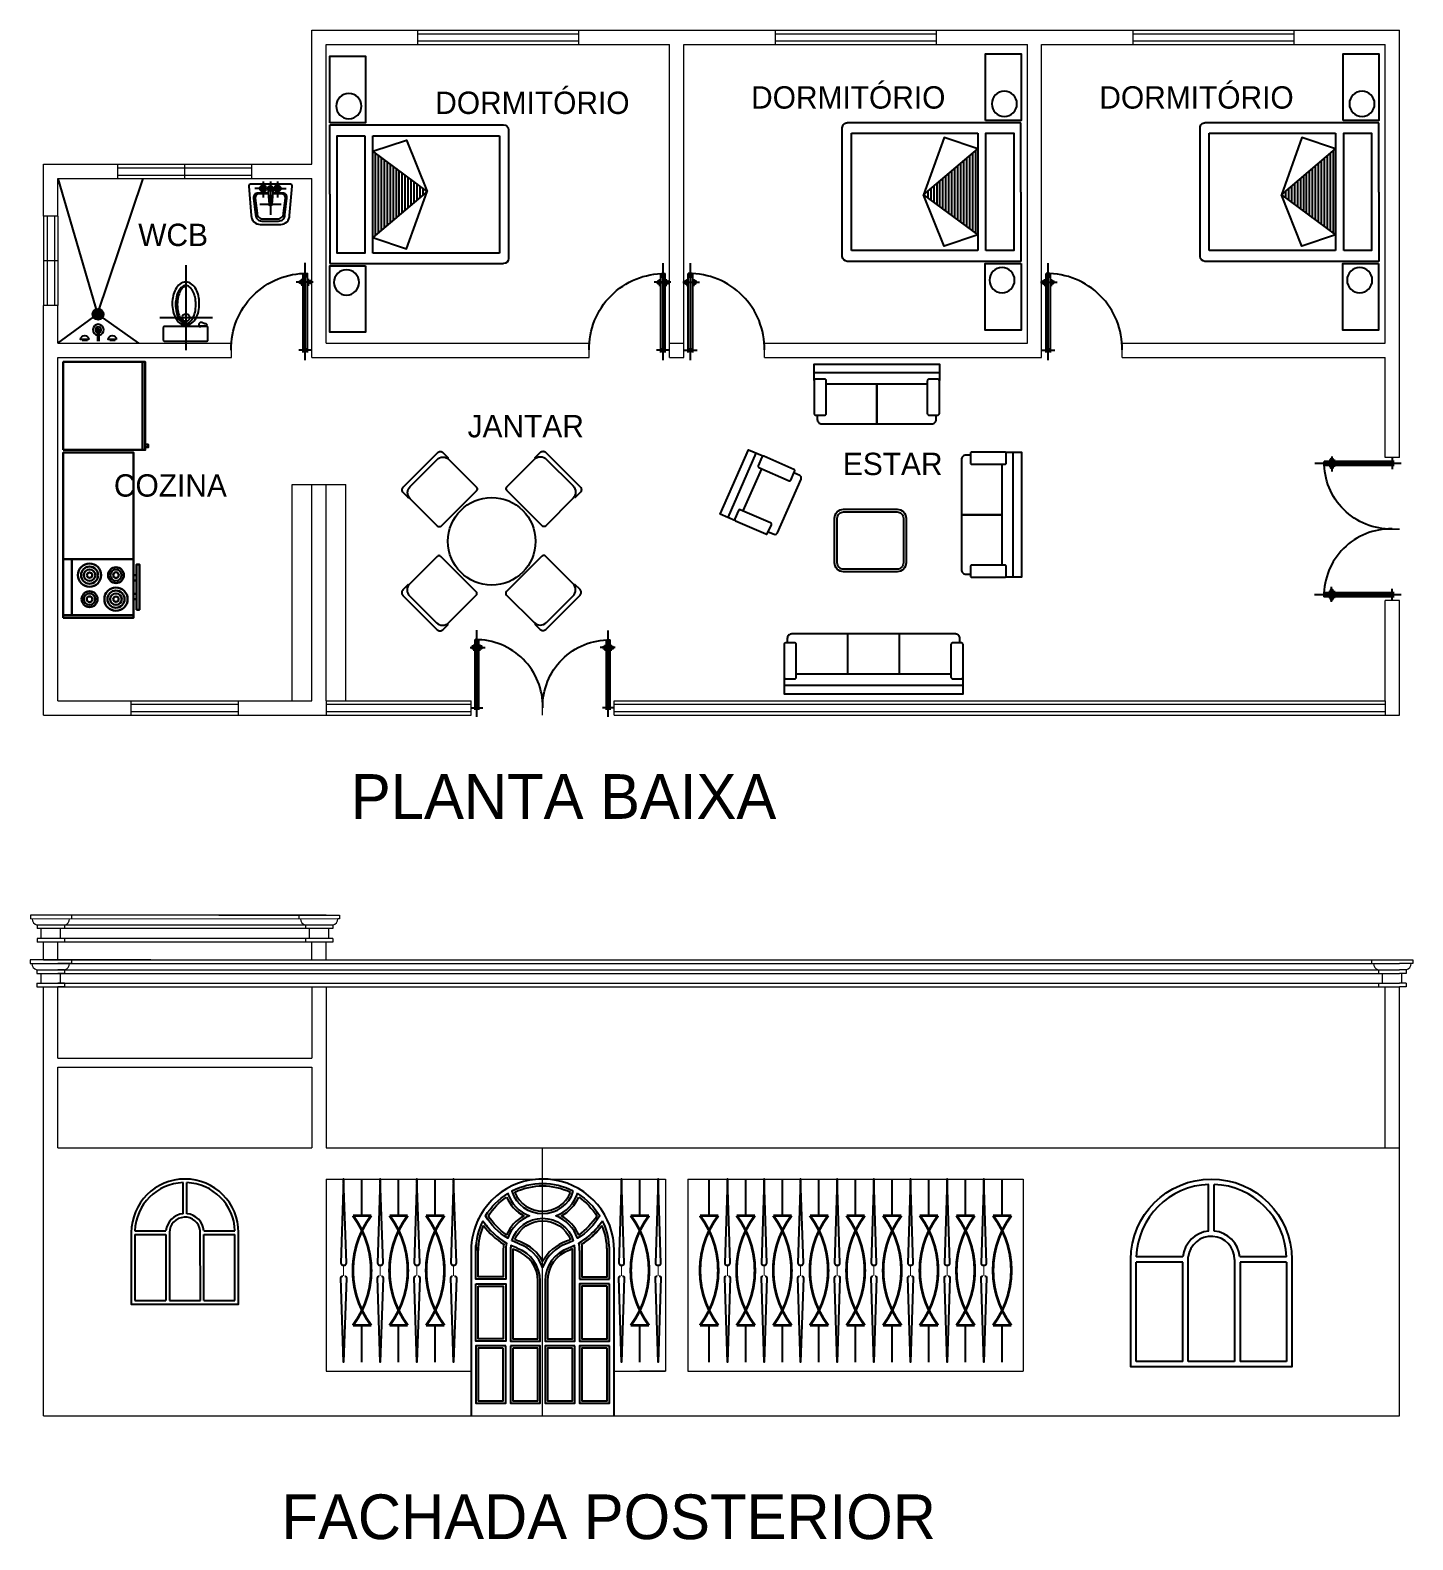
# Model space of a CAD drawing. Header units: millimetres. Extents: x -0.2 to 37.4, y -17.7 to 8.6.
# Drawn here: x -0.23 to 15.23, y -9.3 to 7.58 of the extents above; entities that cross this region are included whole.
import ezdxf

# ---------------------------------------------------------------- set-up
doc = ezdxf.new("R2010")
doc.units = ezdxf.units.MM
for name, color, linetype, lineweight in [('Arquitectonico', 7, 'Continuous', 30), ('Fachada P', 7, 'Continuous', 20), ('planta', 7, 'Continuous', 9), ('VENTANA', 5, 'Continuous', 5)]:
    doc.layers.add(name, color=color, linetype=linetype, lineweight=lineweight)
for name, color, linetype in [('CORTEA-A', 7, 'Continuous'), ('detalles', 7, 'Continuous'), ('MUEBLES', 7, 'Continuous'), ('P-ARQ', 7, 'Continuous')]:
    doc.layers.add(name, color=color, linetype=linetype)

# ---------------------------------------------------------------- blocks, each defined once
blk = doc.blocks.new('CAMA-MAT')
at = {"layer": 'MUEBLES'}
for p, q in [((0.027, 0.981), (-0.67, 0.981)), ((-0.67, 0.981), (-0.67, -0.769)), ((0.027, 0.981), (0.727, 0.981)), ((0.727, 0.981), (0.727, -0.769)), ((0.621, 0.547), (-0.561, 0.547)), ((-0.561, 0.547), (-0.561, -0.727)), ((-0.388, 0.525), (0.442, 0.525)), ((-0.366, 0.495), (0.42, 0.495)), ((-0.344, 0.465), (0.395, 0.465)), ((0.621, -0.727), (0.621, 0.547)), ((-0.322, 0.435), (0.369, 0.435)), ((-0.299, 0.405), (0.344, 0.405)), ((-0.277, 0.375), (0.318, 0.375)), ((-0.255, 0.345), (0.293, 0.345)), ((-0.233, 0.315), (0.268, 0.315)), ((-0.211, 0.285), (0.242, 0.285)), ((-0.189, 0.255), (0.217, 0.255)), ((-0.166, 0.225), (0.191, 0.225)), ((-0.144, 0.195), (0.166, 0.195)), ((-0.122, 0.165), (0.14, 0.165)), ((-0.1, 0.135), (0.115, 0.135)), ((-0.078, 0.105), (0.089, 0.105)), ((-0.055, 0.075), (0.064, 0.075)), ((-0.033, 0.045), (0.038, 0.045)), ((-0.561, -0.727), (0.621, -0.727)), ((-0.62, -0.819), (0.677, -0.819))]:
    blk.add_line(p, q, dxfattribs=at)
for points in [[(-0.561, 0.628), (0.621, 0.628), (0.621, 0.908), (-0.561, 0.908)], [(-0.404, 0.547), (-0.517, 0.208), (0, 0)], [(0.465, 0.547), (0.578, 0.208), (0, 0)]]:
    blk.add_lwpolyline(points, close=True, dxfattribs=at)
for centre, start, end in [((-0.62, -0.769), 180, 270), ((0.677, -0.769), 270, 0)]:
    blk.add_arc(centre, 0.05, start, end, dxfattribs=at)
blk = doc.blocks.new('BURO2')
at = {"layer": 'MUEBLES'}
blk.add_lwpolyline([(-0.193, 0.414), (-0.193, -0.33), (0.207, -0.33), (0.207, 0.414)], close=True, dxfattribs=at)
blk.add_circle((0.019, 0.228), 0.141, dxfattribs=at)
blk = doc.blocks.new('SILLON')
at = {"layer": 'MUEBLES'}
for p, q in [((-0.443, -0.05), (0.113, 0.505)), ((-0.259, -0.043), (0.106, 0.321))]:
    blk.add_line(p, q, dxfattribs=at)
blk.add_lwpolyline([(-0.378, -0.115), (-0.51, 0.017), (0.046, 0.572), (0.177, 0.442)], dxfattribs=at)
for points in [[(0.155, 0.442), (0.081, 0.367, 0.414214), (0.081, 0.346), (0.343, 0.084, 0.414214), (0.364, 0.084), (0.438, 0.159, 0.414214), (0.438, 0.18), (0.177, 0.442, 0.414214)], [(-0.305, -0.019), (-0.379, -0.093, 0.414214), (-0.379, -0.114), (-0.117, -0.376, 0.414214), (-0.096, -0.376), (-0.022, -0.302, 0.414214), (-0.022, -0.28), (-0.284, -0.019, 0.414214)]]:
    blk.add_lwpolyline(points, format="xyb", close=True, dxfattribs=at)
blk.add_lwpolyline([(-0.082, -0.362), (-0.033, -0.411, 0.414214), (0.01, -0.411), (0.474, 0.053, 0.414214), (0.474, 0.095), (0.424, 0.145)], format="xyb", dxfattribs=at)
blk = doc.blocks.new('SOFA2')
at = {"layer": 'MUEBLES'}
for p, q in [((0.002, 0.433), (0.002, -0.017)), ((0.002, -0.017), (0.002, 0.433)), ((0.702, -0.142), (-0.698, -0.142)), ((0.567, -0.017), (-0.563, -0.017))]:
    blk.add_line(p, q, dxfattribs=at)
blk.add_lwpolyline([(0.667, 0.333), (0.667, 0.383, 0.414214), (0.617, 0.433), (-0.613, 0.433, 0.414214), (-0.663, 0.383), (-0.663, 0.333)], format="xyb", dxfattribs=at)
for points in [[(-0.683, -0.067), (-0.578, -0.067, 0.414214), (-0.563, -0.052), (-0.563, 0.318, 0.414214), (-0.578, 0.333), (-0.683, 0.333, 0.414214), (-0.698, 0.318), (-0.698, -0.052, 0.414214)], [(0.582, -0.067), (0.687, -0.067, 0.414214), (0.702, -0.052), (0.702, 0.318, 0.414214), (0.687, 0.333), (0.582, 0.333, 0.414214), (0.567, 0.318), (0.567, -0.052, 0.414214)]]:
    blk.add_lwpolyline(points, format="xyb", close=True, dxfattribs=at)
blk.add_lwpolyline([(0.702, -0.054), (0.702, -0.237), (-0.698, -0.237), (-0.698, -0.054)], dxfattribs=at)
blk = doc.blocks.new('MESAC')
at = {"layer": 'MUEBLES'}
for points in [[(0.378, -0.29, -0.414214), (0.278, -0.39), (-0.222, -0.39, -0.414214), (-0.322, -0.29), (-0.322, 0.31, -0.414214), (-0.222, 0.41), (0.278, 0.41, -0.414214), (0.378, 0.31)], [(0.348, -0.29, -0.414214), (0.278, -0.36), (-0.222, -0.36, -0.414214), (-0.292, -0.29), (-0.292, 0.31, -0.414214), (-0.222, 0.38), (0.278, 0.38, -0.414214), (0.348, 0.31)]]:
    blk.add_lwpolyline(points, format="xyb", close=True, dxfattribs=at)
blk = doc.blocks.new('SOFA3')
at = {"layer": 'MUEBLES'}
for p, q in [((0.151, 0.846), (0.151, -0.884)), ((0.276, 0.981), (0.276, -1.019)), ((0.151, 0.269), (-0.299, 0.269)), ((0.151, -0.307), (-0.299, -0.307))]:
    blk.add_line(p, q, dxfattribs=at)
blk.add_lwpolyline([(-0.199, 0.946), (-0.249, 0.946, 0.414214), (-0.299, 0.896), (-0.299, -0.934, 0.414214), (-0.249, -0.984), (-0.199, -0.984)], format="xyb", dxfattribs=at)
for points in [[(0.201, 0.861), (0.201, 0.966, 0.414214), (0.186, 0.981), (-0.184, 0.981, 0.414214), (-0.199, 0.966), (-0.199, 0.861, 0.414214), (-0.184, 0.846), (0.186, 0.846, 0.414214)], [(0.201, -1.004), (0.201, -0.899, 0.414214), (0.186, -0.884), (-0.184, -0.884, 0.414214), (-0.199, -0.899), (-0.199, -1.004, 0.414214), (-0.184, -1.019), (0.186, -1.019, 0.414214)]]:
    blk.add_lwpolyline(points, format="xyb", close=True, dxfattribs=at)
blk.add_lwpolyline([(0.184, -1.019), (0.371, -1.019), (0.371, 0.981), (0.185, 0.981)], dxfattribs=at)
blk = doc.blocks.new('LAVABO1')
at = {"layer": 'MUEBLES'}
for p, q in [((0, 0.178), (-0.176, 0.178)), ((-0.08, 0.257), (-0.08, 0.079)), ((-0.03, 0.178), (-0.014, 0.001)), ((0, 0.257), (0, -0.118)), ((0, 0.178), (0.177, 0.178)), ((0.03, 0.178), (0.015, 0.001)), ((0.078, 0.257), (0.078, 0.077)), ((0.119, 0.001), (-0.118, 0.001))]:
    blk.add_line(p, q, dxfattribs=at)
blk.add_lwpolyline([(0.115, -0.224, 0.414214), (0.215, -0.124), (0.244, 0.204, 0.439485), (0.224, 0.226), (-0.223, 0.226, 0.439485), (-0.243, 0.204), (-0.215, -0.124, 0.414214), (-0.115, -0.224)], format="xyb", close=True, dxfattribs=at)
for points in [[(-0.106, 0.178), (-0.099, 0.159), (-0.08, 0.151), (-0.061, 0.159), (-0.053, 0.178), (-0.061, 0.197), (-0.08, 0.205), (-0.099, 0.197)], [(0.051, 0.178), (0.059, 0.159), (0.078, 0.151), (0.097, 0.159), (0.105, 0.178), (0.097, 0.197), (0.078, 0.205), (0.059, 0.197)]]:
    blk.add_lwpolyline(points, close=True, dxfattribs=at)
for points in [[(-0.025, 0.128), (-0.139, 0.128, 0.450662), (-0.189, 0.071), (-0.166, -0.116, 0.414214), (-0.096, -0.186), (0.092, -0.186, 0.414214), (0.162, -0.116), (0.185, 0.071, 0.450662), (0.136, 0.128), (0.026, 0.128)], [(-0.025, 0.12), (-0.125, 0.12, 0.450662), (-0.17, 0.07), (-0.149, -0.098, 0.414214), (-0.086, -0.161), (0.083, -0.161, 0.414214), (0.146, -0.098), (0.167, 0.07, 0.450662), (0.122, 0.12), (0.025, 0.12)]]:
    blk.add_lwpolyline(points, format="xyb", dxfattribs=at)
for centre, radius in [((-0.08, 0.178), 0.0359), ((-0.08, 0.178), 0.00995), ((0, 0.178), 0.0299), ((0, 0.178), 0.0129), ((0.078, 0.178), 0.0359), ((0.078, 0.178), 0.00995), ((0, 0.001), 0.0148)]:
    blk.add_circle(centre, radius, dxfattribs=at)
blk = doc.blocks.new('INO2')
at = {"layer": 'MUEBLES'}
for p, q in [((0, -0.586), (0, 0.366)), ((0.292, 0), (-0.296, 0)), ((-0.168, 0.099), (-0.168, 0.091)), ((-0.15, 0.099), (-0.168, 0.099)), ((-0.15, 0.091), (-0.15, 0.099))]:
    blk.add_line(p, q, dxfattribs=at)
for points in [[(-0.236, 0.263, 0.414214), (-0.247, 0.252), (-0.247, 0.111, 0.414214), (-0.236, 0.1), (0.242, 0.1, 0.414214), (0.253, 0.111), (0.253, 0.252, 0.414214), (0.242, 0.263)], [(-0.143, 0.081), (-0.143, 0.091), (-0.228, 0.091, 0.647178), (-0.234, 0.076, 0.214198), (-0.221, 0.07), (-0.21, 0.07), (-0.18, 0.055, 0.120987), (-0.177, 0.054), (-0.169, 0.054, 0.414214)], [(-0.15, -0.156, 0.054214), (-0.141, -0.244, 0.068049), (-0.115, -0.315, 0.105448), (-0.064, -0.375, 0.167062), (0.001, -0.397, 0.167062), (0.067, -0.375, 0.105448), (0.117, -0.315, 0.068049), (0.143, -0.244, 0.054214), (0.153, -0.156, 0.054214), (0.143, -0.068, 0.068049), (0.117, 0.003, 0.105448), (0.067, 0.063, 0.167062), (0.001, 0.085, 0.167062), (-0.064, 0.063, 0.105448), (-0.115, 0.003, 0.068049), (-0.141, -0.068, 0.054214)], [(-0.111, -0.145, 0.054214), (-0.102, -0.231, 0.068049), (-0.078, -0.296, 0.105448), (-0.037, -0.345, 0.167062), (0.002, -0.358, 0.167062), (0.041, -0.345, 0.105448), (0.082, -0.296, 0.068049), (0.106, -0.231, 0.054214), (0.115, -0.145, 0.054214), (0.106, -0.059, 0.068049), (0.082, 0.006, 0.105448), (0.041, 0.055, 0.167062), (0.002, 0.068, 0.167062), (-0.037, 0.055, 0.105448), (-0.078, 0.006, 0.068049), (-0.102, -0.059, 0.054214)]]:
    blk.add_lwpolyline(points, format="xyb", close=True, dxfattribs=at)
blk.add_lwpolyline([(-0.008, -0.357, 0.127551), (0.021, -0.345, 0.105448), (0.063, -0.296, 0.068049), (0.086, -0.231, 0.054214), (0.096, -0.145, 0.054214), (0.086, -0.059, 0.068049), (0.063, 0.006, 0.105448), (0.021, 0.055, 0.127551), (-0.008, 0.068, 0.167062)], format="xyb", dxfattribs=at)
blk.add_circle((0, 0), 0.0422, dxfattribs=at)
blk.add_solid([(-0.15, 0.091), (-0.168, 0.091), (-0.15, 0.099), (-0.168, 0.099)], dxfattribs=at)
blk = doc.blocks.new('PUERTA90')
at = {"layer": 'MUEBLES'}
for p, q in [((-0.878, -0.031), (-0.878, 0.869)), ((-0.853, -0.12), (-0.853, 0.988)), ((-0.828, -0.031), (-0.828, 0.869)), ((-0.942, 0.769), (-0.75, 0.769)), ((-0.899, 0.789), (-0.899, 0.749)), ((-0.878, 0.783), (-0.899, 0.783)), ((-0.899, 0.755), (-0.878, 0.755)), ((-0.889, 0.726), (-0.889, 0.805)), ((-0.878, 0.755), (-0.878, 0.783)), ((-0.828, 0.783), (-0.828, 0.755)), ((-0.806, 0.783), (-0.828, 0.783)), ((-0.828, 0.755), (-0.806, 0.755)), ((-0.817, 0.726), (-0.817, 0.805)), ((-0.806, 0.749), (-0.806, 0.789)), ((-0.928, -0.006), (-0.778, -0.006))]:
    blk.add_line(p, q, dxfattribs=at)
for centre, radius, start, end in [((-0.866, 0.012), 0.856, 358.9431, 90.7969), ((-0.899, 0.769), 0.02, 90, 270), ((-0.806, 0.769), 0.02, 270, 90)]:
    blk.add_arc(centre, radius, start, end, dxfattribs=at)
for points in [[(-0.878, 0.819), (-0.878, 0.869), (-0.828, 0.819), (-0.828, 0.869)], [(-0.899, 0.755), (-0.899, 0.783), (-0.878, 0.755), (-0.878, 0.783)], [(-0.828, 0.755), (-0.828, 0.783), (-0.806, 0.755), (-0.806, 0.783)], [(-0.878, -0.031), (-0.878, 0.019), (-0.828, -0.031), (-0.828, 0.019)]]:
    blk.add_solid(points, dxfattribs=at)
blk = doc.blocks.new('Puerta80')
at = {"layer": 'P-ARQ', "xscale": -0.8888888000000001, "yscale": 0.8888888000000001, "zscale": 0.8888888, "rotation": 180}
blk.add_blockref('PUERTA90', (0.759, 0.218), dxfattribs=at)
blk = doc.blocks.new('REGA1')
at = {"layer": 'MUEBLES'}
for p, q in [((-0.179, 0.283), (-0.179, 0.3)), ((-0.159, 0.283), (-0.159, 0.3)), ((-0.138, 0.283), (-0.138, 0.3)), ((0.129, 0.283), (0.129, 0.3)), ((0.15, 0.283), (0.15, 0.3)), ((0.17, 0.283), (0.17, 0.3)), ((-0.061, -0.002), (-0.026, 0.056)), ((-0.054, -0.028), (0.001, 0.061)), ((-0.041, -0.045), (0.022, 0.057)), ((-0.025, -0.056), (0.039, 0.047)), ((-0.004, -0.061), (0.053, 0.031)), ((0.022, -0.057), (0.061, 0.006))]:
    blk.add_line(p, q, dxfattribs=at)
for points in [[(-0.204, 0.283), (-0.113, 0.283, -1)], [(0.104, 0.283), (0.195, 0.283, -1)]]:
    blk.add_lwpolyline(points, format="xyb", close=True, dxfattribs=at)
blk.add_lwpolyline([(-0.012, 0.3), (-0.012, 0.174, 1), (0.008, 0.174), (0.008, 0.3)], format="xyb", dxfattribs=at)
blk.add_circle((0, 0), 0.0614, dxfattribs=at)
for radius, start, end in [(0.0612, 99.4458, 80.6421), (0.0319, 108.3339, 71.8411)]:
    blk.add_arc((-0.002, 0.174), radius, start, end, dxfattribs=at)
blk = doc.blocks.new('Cocina')
at = {"layer": 'Arquitectonico'}
for points in [[(-0.389, 1.543), (0.398, 1.543), (0.398, 1.514), (-0.389, 1.514)], [(-0.389, 1.543), (0.398, 1.543), (0.398, 0.888), (-0.389, 0.888)], [(-0.291, 1.514), (0.398, 1.514), (0.398, 0.888), (-0.291, 0.888)], [(0.431, 1.454), (0.463, 1.454), (0.463, 0.947), (0.431, 0.947)], [(0.398, 1.335), (0.431, 1.335), (0.431, 1.275), (0.398, 1.275)], [(0.398, 1.126), (0.431, 1.126), (0.431, 1.066), (0.398, 1.066)], [(-0.389, 0.888), (0.398, 0.888), (0.398, -0.305), (-0.389, -0.305)], [(-0.389, -0.335), (0.529, -0.335), (0.529, -1.318), (-0.389, -1.318)], [(0.496, -0.335), (0.529, -0.335), (0.529, -1.318), (0.496, -1.318)], [(0.529, -0.364), (0.562, -0.364), (0.562, -0.394), (0.529, -0.394)]]:
    blk.add_lwpolyline(points, close=True, dxfattribs=at)
for centre, radius in [((-0.094, 1.335), 0.0886), ((-0.094, 1.335), 0.0637), ((-0.094, 1.335), 0.0316), ((0.201, 1.335), 0.13), ((0.201, 1.335), 0.0957), ((0.201, 1.335), 0.0645), ((0.201, 1.335), 0.0298), ((-0.094, 1.066), 0.13), ((-0.094, 1.066), 0.0957), ((-0.094, 1.066), 0.0645), ((-0.094, 1.066), 0.0298), ((0.201, 1.066), 0.0886), ((0.201, 1.066), 0.0637), ((0.201, 1.066), 0.0316)]:
    blk.add_circle(centre, radius, dxfattribs=at)
blk = doc.blocks.new('Puerta100')
at = {"layer": 'P-ARQ', "xscale": 1.11111111, "yscale": 1.11111111, "zscale": 1.11111111}
blk.add_blockref('PUERTA90', (0.92, 0.035), dxfattribs=at)
blk = doc.blocks.new('COMEDOR4')
at = {"layer": 'MUEBLES', "color": 3}
for points in [[(-0.35, 0.666, 0.414214), (-0.35, 0.668), (-0.39, 0.708, 0.414214), (-0.434, 0.708), (-0.709, 0.433, 0.414214), (-0.709, 0.389), (-0.669, 0.349, 0.414214), (-0.667, 0.349, 0.414214)], [(0.347, 0.663, -0.414214), (0.347, 0.665), (0.387, 0.705, -0.414214), (0.431, 0.705), (0.706, 0.43, -0.414214), (0.706, 0.386), (0.666, 0.346, -0.414214), (0.664, 0.346, -0.414214)], [(-0.664, -0.348, 0.414214), (-0.666, -0.348), (-0.706, -0.388, 0.414214), (-0.706, -0.433), (-0.431, -0.707, 0.414214), (-0.387, -0.707), (-0.347, -0.667, 0.414214), (-0.347, -0.665, 0.414214)], [(0.666, -0.35, -0.414214), (0.668, -0.35), (0.708, -0.39, -0.414214), (0.708, -0.434), (0.433, -0.709, -0.414214), (0.389, -0.709), (0.349, -0.669, -0.414214), (0.349, -0.667, -0.414214)]]:
    blk.add_lwpolyline(points, format="xyb", dxfattribs=at)
at = {"layer": 'MUEBLES'}
for points in [[(-0.405, 0.122), (-0.122, 0.405, 0.414214), (-0.122, 0.433), (-0.341, 0.653, 0.414214), (-0.44, 0.653), (-0.652, 0.44, 0.414214), (-0.652, 0.342), (-0.433, 0.122, 0.414214)], [(0.402, 0.119), (0.119, 0.402, -0.414214), (0.119, 0.43), (0.338, 0.65, -0.414214), (0.437, 0.65), (0.65, 0.437, -0.414214), (0.65, 0.338), (0.43, 0.119, -0.414214)], [(-0.12, -0.403), (-0.403, -0.12, 0.414214), (-0.432, -0.12), (-0.651, -0.34, 0.414214), (-0.651, -0.439), (-0.439, -0.651, 0.414214), (-0.34, -0.651), (-0.12, -0.432, 0.414214)], [(0.122, -0.405), (0.405, -0.122, -0.414214), (0.433, -0.122), (0.653, -0.341, -0.414214), (0.653, -0.44), (0.44, -0.652, -0.414214), (0.342, -0.652), (0.122, -0.433, -0.414214)]]:
    blk.add_lwpolyline(points, format="xyb", close=True, dxfattribs=at)
blk.add_circle((-0.002, -0.002), 0.35, dxfattribs=at)

msp = doc.modelspace()

# ---------------------------------------------------------------- linework, layer by layer
at = {"layer": 'CORTEA-A'}
for p, q in [((1.48, -5.657), (1.48, -5.309)), ((1.52, -5.657), (1.52, -5.309)), ((12.947, -5.851), (12.947, -5.33)), ((13.008, -5.851), (13.008, -5.33)), ((0.94, -5.849), (1.288, -5.849)), ((0.94, -5.889), (1.287, -5.889)), ((0.94, -5.889), (0.94, -6.629)), ((1.287, -5.889), (1.287, -6.629)), ((1.327, -5.869), (1.327, -6.629)), ((1.673, -6.629), (1.672, -5.849)), ((1.712, -5.849), (2.06, -5.849)), ((1.713, -5.889), (2.06, -5.889)), ((1.713, -6.629), (1.713, -5.889)), ((2.06, -6.629), (2.06, -5.889)), ((5.913, -6.069), (5.913, -6.389)), ((6.247, -6.389), (6.247, -6.069)), ((6.3, -7.919), (6.3, -6.069)), ((12.659, -6.14), (12.137, -6.14)), ((12.657, -6.2), (12.137, -6.2)), ((12.137, -7.311), (12.137, -6.2)), ((12.657, -7.311), (12.657, -6.2)), ((12.717, -7.311), (12.719, -6.14)), ((13.238, -6.17), (13.238, -7.311)), ((13.818, -6.14), (13.296, -6.14)), ((13.818, -6.2), (13.298, -6.2)), ((13.298, -6.2), (13.298, -7.311)), ((13.818, -6.2), (13.818, -7.311)), ((5.913, -6.389), (6.247, -6.389)), ((0.94, -6.629), (1.287, -6.629)), ((1.327, -6.629), (1.673, -6.629)), ((1.713, -6.629), (2.06, -6.629)), ((12.657, -7.311), (12.137, -7.311)), ((13.238, -7.311), (12.717, -7.311)), ((13.818, -7.311), (13.298, -7.311))]:
    msp.add_line(p, q, dxfattribs=at)
for points in [[(2.1, -5.869, 1), (0.9, -5.869), (0.9, -6.669), (2.1, -6.669)], [(5.843, -5.406, 0.243108), (5.157, -5.406, 0.729325), (5.843, -5.406, 0.729325)], [(12.077, -6.17, -1), (13.878, -6.17), (13.878, -7.371), (12.077, -7.371)], [(5.097, -5.472, 0.166551), (5.29, -5.682, 0.166551), (5.097, -5.892, -0.102827), (4.893, -5.682, -0.102827)], [(5.903, -5.472, -0.102827), (6.107, -5.682, -0.102827), (5.903, -5.892, 0.166551), (5.71, -5.682, 0.166551)], [(5.157, -5.959, -0.729325), (5.843, -5.959, -0.025153), (5.774, -5.99, 0.226323), (5.5, -6.258, 0.218896), (5.241, -5.997, -0.024333)], [(5.19, -5.946, -0.678042), (5.81, -5.946, -0.016842), (5.765, -5.965, 0.191765), (5.5, -6.192, 0.184303), (5.251, -5.972, -0.017902)]]:
    msp.add_lwpolyline(points, format="xyb", close=True, dxfattribs=at)
for points in [[(5.81, -5.419, 0.226042), (5.19, -5.419, 0.678125), (5.81, -5.419, 0.678125)], [(5.108, -5.425, 0.22645), (5.354, -5.682, 0.221688), (5.11, -5.932, -0.119754), (4.861, -5.682, -0.119754), (5.11, -5.432)], [(5.89, -5.432, -0.119754), (6.139, -5.682, -0.119754), (5.89, -5.932, 0.221688), (5.646, -5.682, 0.22645), (5.893, -5.425, 0.22645)], [(4.832, -5.736, 0.114959), (5.095, -5.986, 0.050795), (5.087, -6.069), (5.087, -6.389), (4.753, -6.389), (4.753, -6.069, -0.022355), (4.756, -6.002)], [(4.837, -5.789, 0.094793), (5.066, -5.999, 0.039964), (5.06, -6.069), (5.06, -6.362), (4.78, -6.362), (4.78, -6.069, -0.022355), (4.783, -6.005)], [(6.108, -5.856, -0.068424), (5.934, -5.999, -0.039964), (5.94, -6.069), (5.94, -6.362), (6.22, -6.362), (6.22, -6.069, 0.022355), (6.217, -6.005)], [(5.217, -6.044, -0.024654), (5.145, -6.012, 0.039537), (5.14, -6.069), (5.14, -7.082), (5.473, -7.082), (5.473, -6.409, 0.316897), (5.217, -6.045)], [(5.207, -6.069, -0.013148), (5.167, -6.052, 0.012506), (5.167, -6.069), (5.167, -7.056), (5.447, -7.056), (5.447, -6.409, 0.316897), (5.208, -6.07, 0.316897)], [(5.794, -6.041, 0.325319), (5.527, -6.409), (5.527, -7.082), (5.86, -7.082), (5.86, -6.069, 0.039537), (5.856, -6.012, -0.021134), (5.794, -6.04)], [(5.803, -6.066, 0.325319), (5.553, -6.409), (5.553, -7.056), (5.833, -7.056), (5.833, -6.069, 0.012506), (5.833, -6.052, -0.00963), (5.804, -6.065, -0.00963)]]:
    msp.add_lwpolyline(points, format="xyb", dxfattribs=at)
msp.add_lwpolyline([(4.7, -6.069), (4.7, -7.919)], dxfattribs=at)
for points in [[(4.753, -6.442), (5.087, -6.442), (5.087, -7.082), (4.753, -7.082)], [(4.78, -6.469), (5.06, -6.469), (5.06, -7.056), (4.78, -7.056)], [(6.247, -6.442), (5.913, -6.442), (5.913, -7.082), (6.247, -7.082)], [(6.22, -6.469), (5.94, -6.469), (5.94, -7.056), (6.22, -7.056)], [(5.087, -7.136), (4.753, -7.136), (4.753, -7.776), (5.087, -7.776)], [(5.06, -7.162), (4.78, -7.162), (4.78, -7.749), (5.06, -7.749)], [(5.14, -7.136), (5.14, -7.776), (5.473, -7.776), (5.473, -7.136)], [(5.167, -7.162), (5.167, -7.749), (5.447, -7.749), (5.447, -7.162)], [(5.86, -7.136), (5.527, -7.136), (5.527, -7.776), (5.86, -7.776)], [(5.833, -7.162), (5.553, -7.162), (5.553, -7.749), (5.833, -7.749)], [(6.247, -7.136), (5.913, -7.136), (5.913, -7.776), (6.247, -7.776)], [(6.22, -7.162), (5.94, -7.162), (5.94, -7.749), (6.22, -7.749)]]:
    msp.add_lwpolyline(points, close=True, dxfattribs=at)
for centre, radius, start, end in [((1.5, -5.869), 0.56, 92.0467, 177.9533), ((1.5, -5.869), 0.56, 2.0467, 87.9533), ((5.5, -6.069), 0.8, 360, 160.5288), ((12.978, -6.17), 0.841, 92.0467, 177.9533), ((12.978, -6.17), 0.841, 2.0467, 87.9533), ((1.5, -5.869), 0.213, 95.3777, 174.6223), ((1.5, -5.869), 0.173, 6.6233, 180), ((1.5, -5.869), 0.213, 5.3777, 84.6223), ((5.5, -6.069), 0.8, 153.4852, 180), ((5.5, -6.069), 0.747, 153.4852, 180), ((5.5, -5.296), 0.8, 213.367, 219.2965), ((5.5, -5.296), 0.8, 320.7035, 326.633), ((5.5, -6.069), 0.747, 4.3824, 26.5148), ((5.5, -6.069), 0.72, 157.1146, 180), ((5.5, -5.296), 0.8, 300.4015, 320.7035), ((5.5, -5.296), 0.827, 301.7005, 323.3608), ((5.5, -6.069), 0.72, 0, 22.8854), ((12.978, -6.17), 0.32, 95.3777, 174.6223), ((12.978, -6.17), 0.26, 0, 173.3767), ((12.978, -6.17), 0.32, 5.3777, 84.6223), ((5.5, -6.069), 0.413, 360, 11.6313), ((5.5, -6.069), 0.747, 360, 5.1225)]:
    msp.add_arc(centre, radius, start, end, dxfattribs=at)
at = {"layer": 'CORTEA-A', "color": 2}
msp.add_arc((5.5, -5.296), 0.827, 216.6392, 217.7997, dxfattribs=at)
at = {"layer": 'detalles'}
for p, q in [((3.48, -5.678), (3.48, -5.268)), ((3.89, -5.678), (3.89, -5.268)), ((4.3, -5.678), (4.3, -5.268)), ((6.588, -5.678), (6.588, -5.268)), ((7.361, -5.678), (7.361, -5.268)), ((7.771, -5.678), (7.771, -5.268)), ((8.181, -5.678), (8.181, -5.268)), ((8.59, -5.678), (8.59, -5.268)), ((9, -5.678), (9, -5.268)), ((9.41, -5.678), (9.41, -5.268)), ((9.819, -5.678), (9.819, -5.268)), ((10.229, -5.678), (10.229, -5.268)), ((10.639, -5.678), (10.639, -5.268)), ((3.48, -7.317), (3.48, -6.907)), ((3.89, -7.317), (3.89, -6.907)), ((4.3, -7.317), (4.3, -6.907)), ((6.588, -7.317), (6.588, -6.907)), ((7.361, -7.317), (7.361, -6.907)), ((7.771, -7.317), (7.771, -6.907)), ((8.181, -7.317), (8.181, -6.907)), ((8.59, -7.317), (8.59, -6.907)), ((9, -7.317), (9, -6.907)), ((9.41, -7.317), (9.41, -6.907)), ((9.819, -7.317), (9.819, -6.907)), ((10.229, -7.317), (10.229, -6.907)), ((10.639, -7.317), (10.639, -6.907))]:
    msp.add_line(p, q, dxfattribs=at)
for points in [[(3.287, -6.231, 0.423589), (3.306, -6.212), (3.275, -5.268), (3.245, -6.212, 0.423589), (3.264, -6.231)], [(3.697, -6.231, 0.423589), (3.715, -6.212), (3.685, -5.268), (3.655, -6.212, 0.423589), (3.673, -6.231)], [(4.107, -6.231, 0.423589), (4.125, -6.212), (4.095, -5.268), (4.065, -6.212, 0.423589), (4.083, -6.231)], [(4.516, -6.231, 0.423589), (4.535, -6.212), (4.505, -5.268), (4.474, -6.212, 0.423589), (4.493, -6.231)], [(6.394, -6.231, 0.423589), (6.413, -6.212), (6.383, -5.268), (6.353, -6.212, 0.423589), (6.371, -6.231)], [(6.804, -6.231, 0.423589), (6.822, -6.212), (6.792, -5.268), (6.762, -6.212, 0.423589), (6.781, -6.231)], [(7.578, -6.231, 0.423589), (7.596, -6.212), (7.566, -5.268), (7.536, -6.212, 0.423589), (7.554, -6.231)], [(7.988, -6.231, 0.423589), (8.006, -6.212), (7.976, -5.268), (7.946, -6.212, 0.423589), (7.964, -6.231)], [(8.397, -6.231, 0.423589), (8.416, -6.212), (8.385, -5.268), (8.355, -6.212, 0.423589), (8.374, -6.231)], [(8.807, -6.231, 0.423589), (8.825, -6.212), (8.795, -5.268), (8.765, -6.212, 0.423589), (8.783, -6.231)], [(9.217, -6.231, 0.423589), (9.235, -6.212), (9.205, -5.268), (9.175, -6.212, 0.423589), (9.193, -6.231)], [(9.626, -6.231, 0.423589), (9.645, -6.212), (9.615, -5.268), (9.584, -6.212, 0.423589), (9.603, -6.231)], [(10.036, -6.231, 0.423589), (10.054, -6.212), (10.024, -5.268), (9.994, -6.212, 0.423589), (10.012, -6.231)], [(10.446, -6.231, 0.423589), (10.464, -6.212), (10.434, -5.268), (10.404, -6.212, 0.423589), (10.422, -6.231)]]:
    msp.add_lwpolyline(points, format="xyb", close=True, dxfattribs=at)
at = {"layer": 'detalles', "const_width": 0.0307}
for points in [[(3.378, -6.907, 0.333333), (3.378, -5.678), (3.583, -5.678, 0.333333), (3.583, -6.907)], [(3.788, -6.907, 0.333333), (3.788, -5.678), (3.992, -5.678, 0.333333), (3.992, -6.907)], [(4.197, -6.907, 0.333333), (4.197, -5.678), (4.402, -5.678, 0.333333), (4.402, -6.907)], [(6.485, -6.907, 0.333333), (6.485, -5.678), (6.69, -5.678, 0.333333), (6.69, -6.907)], [(7.259, -6.907, 0.333333), (7.259, -5.678), (7.464, -5.678, 0.333333), (7.464, -6.907)], [(7.669, -6.907, 0.333333), (7.669, -5.678), (7.873, -5.678, 0.333333), (7.873, -6.907)], [(8.078, -6.907, 0.333333), (8.078, -5.678), (8.283, -5.678, 0.333333), (8.283, -6.907)], [(8.488, -6.907, 0.333333), (8.488, -5.678), (8.693, -5.678, 0.333333), (8.693, -6.907)], [(8.898, -6.907, 0.333333), (8.898, -5.678), (9.102, -5.678, 0.333333), (9.102, -6.907)], [(9.307, -6.907, 0.333333), (9.307, -5.678), (9.512, -5.678, 0.333333), (9.512, -6.907)], [(9.717, -6.907, 0.333333), (9.717, -5.678), (9.922, -5.678, 0.333333), (9.922, -6.907)], [(10.127, -6.907, 0.333333), (10.127, -5.678), (10.331, -5.678, 0.333333), (10.331, -6.907)], [(10.536, -6.907, 0.333333), (10.536, -5.678), (10.741, -5.678, 0.333333), (10.741, -6.907)]]:
    msp.add_lwpolyline(points, format="xyb", close=True, dxfattribs=at)
at = {"layer": 'detalles', "const_width": 0.0112}
for points in [[(3.275, -6.231), (3.275, -6.354)], [(3.685, -6.231), (3.685, -6.354)], [(4.095, -6.231), (4.095, -6.354)], [(4.505, -6.231), (4.505, -6.354)], [(6.383, -6.231), (6.383, -6.354)], [(6.792, -6.231), (6.792, -6.354)], [(7.566, -6.231), (7.566, -6.354)], [(7.976, -6.231), (7.976, -6.354)], [(8.385, -6.231), (8.385, -6.354)], [(8.795, -6.231), (8.795, -6.354)], [(9.205, -6.231), (9.205, -6.354)], [(9.615, -6.231), (9.615, -6.354)], [(10.024, -6.231), (10.024, -6.354)], [(10.434, -6.231), (10.434, -6.354)]]:
    msp.add_lwpolyline(points, dxfattribs=at)
at = {"layer": 'detalles'}
for points in [[(3.287, -6.354, -0.423589), (3.306, -6.373), (3.275, -7.317), (3.245, -6.373, -0.423589), (3.264, -6.354)], [(3.697, -6.354, -0.423589), (3.715, -6.373), (3.685, -7.317), (3.655, -6.373, -0.423589), (3.673, -6.354)], [(4.107, -6.354, -0.423589), (4.125, -6.373), (4.095, -7.317), (4.065, -6.373, -0.423589), (4.083, -6.354)], [(4.516, -6.354, -0.423589), (4.535, -6.373), (4.505, -7.317), (4.474, -6.373, -0.423589), (4.493, -6.354)], [(6.394, -6.354, -0.423589), (6.413, -6.373), (6.383, -7.317), (6.353, -6.373, -0.423589), (6.371, -6.354)], [(6.804, -6.354, -0.423589), (6.822, -6.373), (6.792, -7.317), (6.762, -6.373, -0.423589), (6.781, -6.354)], [(7.578, -6.354, -0.423589), (7.596, -6.373), (7.566, -7.317), (7.536, -6.373, -0.423589), (7.554, -6.354)], [(7.988, -6.354, -0.423589), (8.006, -6.373), (7.976, -7.317), (7.946, -6.373, -0.423589), (7.964, -6.354)], [(8.397, -6.354, -0.423589), (8.416, -6.373), (8.385, -7.317), (8.355, -6.373, -0.423589), (8.374, -6.354)], [(8.807, -6.354, -0.423589), (8.825, -6.373), (8.795, -7.317), (8.765, -6.373, -0.423589), (8.783, -6.354)], [(9.217, -6.354, -0.423589), (9.235, -6.373), (9.205, -7.317), (9.175, -6.373, -0.423589), (9.193, -6.354)], [(9.626, -6.354, -0.423589), (9.645, -6.373), (9.615, -7.317), (9.584, -6.373, -0.423589), (9.603, -6.354)], [(10.036, -6.354, -0.423589), (10.054, -6.373), (10.024, -7.317), (9.994, -6.373, -0.423589), (10.012, -6.354)], [(10.446, -6.354, -0.423589), (10.464, -6.373), (10.434, -7.317), (10.404, -6.373, -0.423589), (10.422, -6.354)]]:
    msp.add_lwpolyline(points, format="xyb", dxfattribs=at)
at = {"layer": 'Fachada P'}
for p, q in [((14.92, 2), (15.08, 2)), ((3.08, -2.319), (-0.227, -2.319)), ((-0.227, -2.319), (-0.227, -2.359)), ((3.21, -2.361), (-0.227, -2.359)), ((0.23, -2.319), (0.23, -2.359)), ((1.88, -2.319), (3.23, -2.319)), ((2.773, -2.319), (2.773, -2.359)), ((3.23, -2.359), (3.21, -2.359)), ((3.23, -2.319), (3.23, -2.359)), ((3.155, -2.429), (-0.153, -2.429)), ((-0.153, -2.429), (-0.153, -2.469)), ((3.155, -2.469), (-0.153, -2.469)), ((-0.106, -2.579), (-0.106, -2.469)), ((0.109, -2.579), (0.109, -2.469)), ((0.155, -2.429), (0.155, -2.469)), ((2.847, -2.429), (2.847, -2.469)), ((2.894, -2.579), (2.894, -2.469)), ((3.109, -2.579), (3.109, -2.469)), ((3.155, -2.429), (3.155, -2.469)), ((3.155, -2.579), (-0.153, -2.579)), ((-0.153, -2.579), (-0.153, -2.619)), ((3.155, -2.619), (-0.153, -2.619)), ((-0.08, -2.819), (-0.08, -2.619)), ((0.08, -2.819), (0.08, -2.619)), ((0.155, -2.579), (0.155, -2.619)), ((2.847, -2.579), (2.847, -2.619)), ((2.92, -2.819), (2.92, -2.619)), ((3.08, -2.819), (3.08, -2.619)), ((3.155, -2.579), (3.155, -2.619)), ((1.12, -2.819), (-0.23, -2.819)), ((-0.23, -2.819), (-0.23, -2.859)), ((-0.23, -2.859), (15.08, -2.859)), ((-0.08, -2.819), (15.23, -2.819)), ((-0.08, -2.819), (15.08, -2.819)), ((0.23, -2.859), (0.08, -2.859)), ((0.23, -2.819), (0.23, -2.859)), ((14.77, -2.819), (14.77, -2.859)), ((15.23, -2.859), (15.08, -2.859)), ((15.23, -2.819), (15.23, -2.859)), ((-0.155, -2.929), (15.08, -2.929)), ((-0.155, -2.929), (-0.155, -2.969)), ((-0.155, -2.969), (15.08, -2.969)), ((-0.109, -3.079), (-0.109, -2.969)), ((0.155, -2.929), (0.08, -2.929)), ((0.155, -2.969), (0.08, -2.969)), ((0.109, -3.079), (0.109, -2.969)), ((0.155, -2.929), (0.155, -2.969)), ((14.845, -2.929), (14.845, -2.969)), ((14.891, -3.079), (14.891, -2.969)), ((15.155, -2.929), (15.08, -2.929)), ((15.155, -2.969), (15.08, -2.969)), ((15.109, -3.079), (15.109, -2.969)), ((15.155, -2.929), (15.155, -2.969)), ((-0.155, -3.079), (15.08, -3.079)), ((-0.155, -3.079), (-0.155, -3.119)), ((-0.155, -3.119), (15.08, -3.119)), ((-0.08, -7.919), (-0.08, -3.119)), ((-0.08, -3.119), (15.08, -3.119)), ((0.155, -3.079), (0.08, -3.079)), ((0.155, -3.119), (0.08, -3.119)), ((0.08, -3.919), (0.08, -3.119)), ((0.08, -3.919), (0.08, -3.119)), ((0.155, -3.079), (0.155, -3.119)), ((2.92, -3.119), (2.92, -3.919)), ((3.08, -3.119), (3.08, -4.919)), ((14.845, -3.079), (14.845, -3.119)), ((14.92, -4.919), (14.92, -3.119)), ((15.155, -3.079), (15.08, -3.079)), ((15.08, -7.919), (15.08, -3.119)), ((15.155, -3.119), (15.08, -3.119)), ((15.155, -3.079), (15.155, -3.119)), ((0.08, -3.919), (2.92, -3.919)), ((0.08, -4.919), (0.08, -4.019)), ((0.08, -4.019), (2.92, -4.019)), ((2.92, -4.019), (2.92, -4.919)), ((0.08, -4.919), (2.92, -4.919)), ((3.08, -4.919), (15.08, -4.919)), ((5.5, -7.919), (5.5, -4.919)), ((3.08, -5.269), (6.875, -5.269)), ((3.08, -5.269), (3.08, -7.419)), ((6.875, -5.269), (6.875, -7.419)), ((7.125, -5.269), (7.125, -7.419)), ((7.125, -5.269), (10.875, -5.269)), ((10.875, -5.269), (10.875, -7.419)), ((3.08, -7.419), (4.7, -7.419)), ((3.08, -7.419), (4.7, -7.419)), ((6.3, -7.419), (6.875, -7.419)), ((6.3, -7.419), (6.875, -7.419)), ((6.875, -7.419), (6.588, -7.419)), ((7.125, -7.419), (10.875, -7.419)), ((-0.08, -7.919), (15.08, -7.919)), ((4.7, -7.919), (6.3, -7.919)), ((4.7, -7.919), (6.3, -7.919))]:
    msp.add_line(p, q, dxfattribs=at)
for centre, start, end in [((-0.138, -2.361), 178.1273, 257.8683), ((0.141, -2.361), 282.1317, 1.8727), ((2.862, -2.361), 178.1273, 257.8683), ((3.141, -2.361), 282.1317, 1.8727), ((-0.141, -2.861), 178.1273, 257.8683), ((0.141, -2.861), 282.1317, 1.8727), ((14.859, -2.861), 178.1273, 257.8683), ((15.141, -2.861), 282.1317, 1.8727)]:
    msp.add_arc(centre, 0.0693, start, end, dxfattribs=at)
at = {"layer": 'P-ARQ'}
for points in [[(0.08, 5.92), (0.521, 4.403), (0.98, 4.08)], [(0.08, 4.08), (0.521, 4.403), (1.032, 5.92)]]:
    msp.add_lwpolyline(points, dxfattribs=at)
at = {"layer": 'planta', "ltscale": 0.02}
for p, q in [((2.92, 6.08), (2.92, 7.58)), ((15.08, 2.8), (15.08, 7.58)), ((3.08, 4.08), (3.08, 7.42)), ((6.92, 3.92), (6.92, 7.42)), ((7.08, 3.92), (7.08, 7.42)), ((10.92, 4.08), (10.92, 7.42)), ((11.08, 3.92), (11.08, 7.42)), ((14.92, 4.08), (14.92, 7.42)), ((-0.08, 5.5), (-0.08, 6.08)), ((0.08, 5.5), (0.08, 5.92)), ((2.92, 3.92), (2.92, 5.92)), ((-0.08, -0.08), (-0.08, 4.5)), ((0.08, 4.08), (0.08, 4.5)), ((2.02, 3.92), (2.02, 4.08)), ((6.02, 3.92), (6.02, 4.08)), ((7.98, 3.92), (7.98, 4.08)), ((11.98, 3.92), (11.98, 4.08)), ((0.08, 0.08), (0.08, 3.92)), ((14.92, 2.8), (14.92, 3.92)), ((2.7, 0.08), (2.7, 2.5)), ((2.92, 0.08), (2.92, 2.5)), ((3.08, 0.08), (3.08, 2.5)), ((3.3, 0.08), (3.3, 2.5)), ((14.92, 0.08), (14.92, 1.2)), ((15.08, -0.08), (15.08, 1.2))]:
    msp.add_line(p, q, dxfattribs=at)
at = {"layer": 'planta'}
for p, q in [((15.08, 2.8), (14.92, 2.8)), ((15.08, 2), (14.92, 2)), ((15.08, 1.2), (14.92, 1.2)), ((4.7, -0.08), (4.7, 0.08)), ((5.5, -0.08), (5.5, 0.08)), ((6.3, -0.08), (6.3, 0.08))]:
    msp.add_line(p, q, dxfattribs=at)
at = {"layer": 'planta', "ltscale": 0.02}
for points in [[(2.92, 7.58), (4.1, 7.58)], [(5.9, 7.58), (8.1, 7.58)], [(9.9, 7.58), (12.1, 7.58)], [(13.9, 7.58), (15.08, 7.58)], [(3.08, 7.42), (4.1, 7.42)], [(5.9, 7.42), (6.92, 7.42)], [(7.08, 7.42), (8.1, 7.42)], [(9.9, 7.42), (10.92, 7.42)], [(11.08, 7.42), (12.1, 7.42)], [(13.9, 7.42), (14.92, 7.42)], [(-0.08, 6.08), (0.75, 6.08)], [(2.25, 6.08), (2.92, 6.08)], [(0.08, 5.92), (0.75, 5.92)], [(2.25, 5.92), (2.92, 5.92)], [(0.08, 4.08), (2.02, 4.08)], [(3.08, 4.08), (6.02, 4.08)], [(6.92, 4.08), (7.08, 4.08)], [(7.98, 4.08), (10.92, 4.08)], [(11.98, 4.08), (14.92, 4.08)], [(0.08, 3.92), (2.02, 3.92)], [(2.92, 3.92), (6.02, 3.92)], [(6.92, 3.92), (7.08, 3.92)], [(7.98, 3.92), (11.08, 3.92)], [(11.98, 3.92), (14.92, 3.92)], [(2.7, 2.5), (3.3, 2.5)], [(0.08, 0.08), (0.9, 0.08)], [(2.1, 0.08), (2.92, 0.08)], [(3.08, 0.08), (4.7, 0.08)], [(6.3, 0.08), (14.92, 0.08)], [(-0.08, -0.08), (0.9, -0.08)], [(2.1, -0.08), (4.7, -0.08)], [(6.3, -0.08), (15.08, -0.08)]]:
    msp.add_lwpolyline(points, dxfattribs=at)
at = {"layer": 'VENTANA'}
for p, q in [((4.1, 7.58), (5.9, 7.58)), ((4.1, 7.58), (4.1, 7.42)), ((4.1, 7.54), (5.9, 7.54)), ((4.1, 7.46), (5.9, 7.46)), ((5.9, 7.58), (5.9, 7.42)), ((8.1, 7.58), (8.1, 7.42)), ((8.1, 7.58), (9.9, 7.58)), ((8.1, 7.54), (9.9, 7.54)), ((8.1, 7.46), (9.9, 7.46)), ((9.9, 7.58), (9.9, 7.42)), ((12.1, 7.58), (12.1, 7.42)), ((12.1, 7.58), (13.9, 7.58)), ((12.1, 7.58), (12.1, 7.42)), ((12.1, 7.54), (13.9, 7.54)), ((12.1, 7.46), (13.9, 7.46)), ((13.9, 7.58), (13.9, 7.42)), ((13.9, 7.58), (13.9, 7.42)), ((4.1, 7.42), (5.9, 7.42)), ((8.1, 7.42), (9.9, 7.42)), ((12.1, 7.42), (13.9, 7.42)), ((0.75, 5.92), (0.75, 6.08)), ((0.75, 6.08), (2.25, 6.08)), ((1.5, 5.92), (1.5, 6.08)), ((2.25, 5.92), (2.25, 6.08)), ((0.75, 6.04), (2.25, 6.04)), ((0.75, 5.96), (2.25, 5.96)), ((0.75, 5.92), (2.25, 5.92)), ((0.08, 5.5), (-0.08, 5.5)), ((-0.08, 5.5), (-0.08, 4.5)), ((-0.04, 5.5), (-0.04, 4.5)), ((0.04, 5.5), (0.04, 4.5)), ((0.08, 5.5), (0.08, 4.5)), ((0.08, 5), (-0.08, 5)), ((0.08, 4.5), (-0.08, 4.5)), ((0.9, 0.08), (2.1, 0.08)), ((0.9, -0.08), (0.9, 0.08)), ((0.9, 0.04), (2.1, 0.04)), ((2.1, -0.08), (2.1, 0.08)), ((3.08, 0.08), (3.08, -0.08)), ((14.92, 0.08), (14.92, -0.08)), ((0.9, -0.04), (2.1, -0.04)), ((0.9, -0.08), (2.1, -0.08))]:
    msp.add_line(p, q, dxfattribs=at)
for points in [[(3.08, 0.04), (4.7, 0.04)], [(6.3, 0.04), (14.92, 0.04)], [(3.08, -0.04), (4.7, -0.04)], [(6.3, -0.04), (14.92, -0.04)]]:
    msp.add_lwpolyline(points, dxfattribs=at)

# ---------------------------------------------------------------- block references
at = {"layer": 'Arquitectonico'}
for p, xscale, yscale, zscale, rotation in [((2.847, 4.248), 1.106747474635091, 1.106747474635091, 1.106747474635091, 180), ((14.781, 2.735), 0.9791018179582429, 0.9791018179582429, 0.9791018179582429, 270), ((14.78, 1.265), -0.9822766099015866, 0.9822766099015866, 0.9822766099015866, 270), ((4.765, 0.22), -0.9822766099015866, 0.9822766099015866, 0.9822766099015866, 180), ((6.235, 0.219), 0.9791018179582429, 0.9791018179582429, 0.9791018179582429, 180)]:
    msp.add_blockref('Puerta80', p, dxfattribs=dict(at, xscale=xscale, yscale=yscale, zscale=zscale, rotation=rotation))
at = {"layer": 'Arquitectonico', "yscale": 0.8823911475623532, "zscale": 0.8823911475623532}
for p, xscale in [((6.822, 3.976), -0.8823911475623532), ((7.178, 3.976), 0.8823911475623532), ((11.178, 3.976), 0.8823911475623532)]:
    msp.add_blockref('Puerta100', p, dxfattribs=dict(at, xscale=xscale))
at = {"layer": 'MUEBLES', "xscale": -1, "rotation": 180}
msp.add_blockref('Cocina', (0.528, 2.551), dxfattribs=at)
at = {"layer": 'P-ARQ', "xscale": -1, "rotation": 180}
for p in [(3.314, 6.959), (10.644, 6.984), (14.643, 6.984)]:
    msp.add_blockref('BURO2', p, dxfattribs=at)
at = {"layer": 'P-ARQ'}
for name, p, xscale, yscale, zscale, rotation in [('CAMA-MAT', (4.21, 5.777), -1.109999999999999, 1.11, 1.11, 90), ('CAMA-MAT', (9.76, 5.738), -1.109999999999999, 1.11, 1.11, 270), ('CAMA-MAT', (13.76, 5.738), -1.109999999999999, 1.11, 1.11, 270), ('COMEDOR4', (4.928, 1.866), 1.4, 1.4, 1.4, 90)]:
    msp.add_blockref(name, p, dxfattribs=dict(at, xscale=xscale, yscale=yscale, zscale=zscale, rotation=rotation))
msp.add_blockref('LAVABO1', (2.456, 5.631), dxfattribs=at)
for name, p, rotation in [('INO2', (1.511, 4.366), 180), ('REGA1', (0.529, 4.403), 180), ('SOFA2', (9.238, 3.609), 180), ('SILLON', (7.968, 2.338), 21.37526140424064), ('SOFA2', (10.617, 2.159), 90), ('MESAC', (9.154, 1.9), 270), ('SOFA3', (9.22, 0.528), 270)]:
    msp.add_blockref(name, p, dxfattribs=dict(at, rotation=rotation))
at = {"layer": 'P-ARQ', "xscale": -1}
for p in [(3.326, 4.531), (10.656, 4.556), (14.655, 4.556)]:
    msp.add_blockref('BURO2', p, dxfattribs=at)

# ---------------------------------------------------------------- texts
at = {"color": 1}
for s, height, p in [('DORMITÓRIO', 0.25, (4.299, 6.643)), ('DORMITÓRIO', 0.25, (7.831, 6.703)), ('DORMITÓRIO', 0.25, (11.725, 6.703)), ('WCB', 0.25, (0.978, 5.166)), ('JANTAR', 0.25, (4.661, 3.026)), ('ESTAR', 0.25, (8.857, 2.604)), ('COZINA', 0.25, (0.706, 2.363)), ('PLANTA BAIXA', 0.5, (3.356, -1.241)), ('FACHADA POSTERIOR', 0.5, (2.579, -9.297))]:
    msp.add_text(s, height=height, dxfattribs=at).set_placement(p)

doc.saveas('drawing.dxf')
